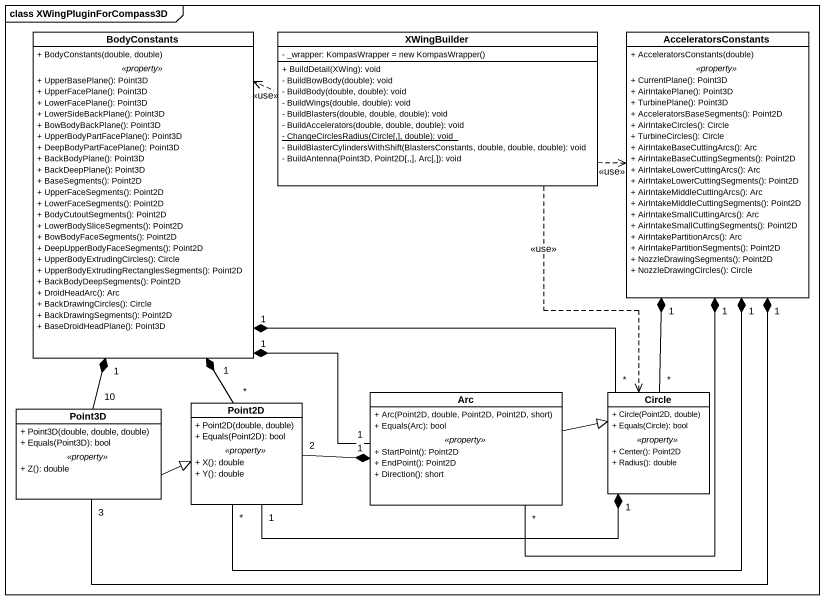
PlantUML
@startuml
mainframe class XWingPluginForCompass3D
hide circle
hide empty members
skinparam classAttributeIconSize 0
class BodyConstants #FFFFFF {
  + BodyConstants(double, double)
  .. <<property>> ..
  + UpperBasePlane(): Point3D
  + UpperFacePlane(): Point3D
  + LowerFacePlane(): Point3D
  + LowerSideBackPlane(): Point3D
  + BowBodyBackPlane(): Point3D
  + UpperBodyPartFacePlane(): Point3D
  + DeepBodyPartFacePlane(): Point3D
  + BackBodyPlane(): Point3D
  + BackDeepPlane(): Point3D
  + BaseSegments(): Point2D
  + UpperFaceSegments(): Point2D
  + LowerFaceSegments(): Point2D
  + BodyCutoutSegments(): Point2D
  + LowerBodySliceSegments(): Point2D
  + BowBodyFaceSegments(): Point2D
  + DeepUpperBodyFaceSegments(): Point2D
  + UpperBodyExtrudingCircles(): Circle
  + UpperBodyExtrudingRectanglesSegments(): Point2D
  + BackBodyDeepSegments(): Point2D
  + DroidHeadArc(): Arc
  + BackDrawingCircles(): Circle
  + BackDrawingSegments(): Point2D
  + BaseDroidHeadPlane(): Point3D
}
class XWingBuilder #FFFFFF {
  {field} - _wrapper: KompasWrapper = new KompasWrapper()
  + BuildDetail(XWing): void
  - BuildBowBody(double): void
  - BuildBody(double, double): void
  - BuildWings(double, double): void
  - BuildBlasters(double, double, double): void
  - BuildAccelerators(double, double, double): void
  {static} - ChangeCirclesRadius(Circle[,], double): void
  - BuildBlasterCylindersWithShift(BlastersConstants, double, double, double): void
  - BuildAntenna(Point3D, Point2D[,,], Arc[,]): void
}
class AcceleratorsConstants #FFFFFF {
  + AcceleratorsConstants(double)
  .. <<property>> ..
  + CurrentPlane(): Point3D
  + AirIntakePlane(): Point3D
  + TurbinePlane(): Point3D
  + AcceleratorsBaseSegments(): Point2D
  + AirIntakeCircles(): Circle
  + TurbineCircles(): Circle
  + AirIntakeBaseCuttingArcs(): Arc
  + AirIntakeBaseCuttingSegments(): Point2D
  + AirIntakeLowerCuttingArcs(): Arc
  + AirIntakeLowerCuttingSegments(): Point2D
  + AirIntakeMiddleCuttingArcs(): Arc
  + AirIntakeMiddleCuttingSegments(): Point2D
  + AirIntakeSmallCuttingArcs(): Arc
  + AirIntakeSmallCuttingSegments(): Point2D
  + AirIntakePartitionArcs(): Arc
  + AirIntakePartitionSegments(): Point2D
  + NozzleDrawingSegments(): Point2D
  + NozzleDrawingCircles(): Circle
}
class Arc #FFFFFF {
  + Arc(Point2D, double, Point2D, Point2D, short)
  + Equals(Arc): bool
  .. <<property>> ..
  + StartPoint(): Point2D
  + EndPoint(): Point2D
  + Direction(): short
}
class "Circle" as Circle_ #FFFFFF {
  + Circle(Point2D, double)
  + Equals(Circle): bool
  .. <<property>> ..
  + Center(): Point2D
  + Radius(): double
}
class Point3D #FFFFFF {
  + Point3D(double, double, double)
  + Equals(Point3D): bool
  .. <<property>> ..
  + Z(): double
}
class Point2D #FFFFFF {
  + Point2D(double, double)
  + Equals(Point2D): bool
  .. <<property>> ..
  + X(): double
  + Y(): double
}
XWingBuilder .left.> BodyConstants : <<use>>
XWingBuilder .right.> AcceleratorsConstants : <<use>>
XWingBuilder ..> Circle_ : <<use>>
Arc "1" -up-* "1" BodyConstants
Arc "*" -up-* "1" AcceleratorsConstants
Arc -right-|> Circle_
Circle_ "*" -left-* "1" BodyConstants
Circle_ "*" -up-* "1" AcceleratorsConstants
Point3D "10" -up-* "1" BodyConstants
Point3D "3" -right-* "1" AcceleratorsConstants
Point3D -right-|> Point2D
Point2D "*" -up-* "1" BodyConstants
Point2D "*" -up-* "1" AcceleratorsConstants
Point2D "2" -right-* "1" Arc
Point2D "1" -right-* "1" Circle_
@enduml
